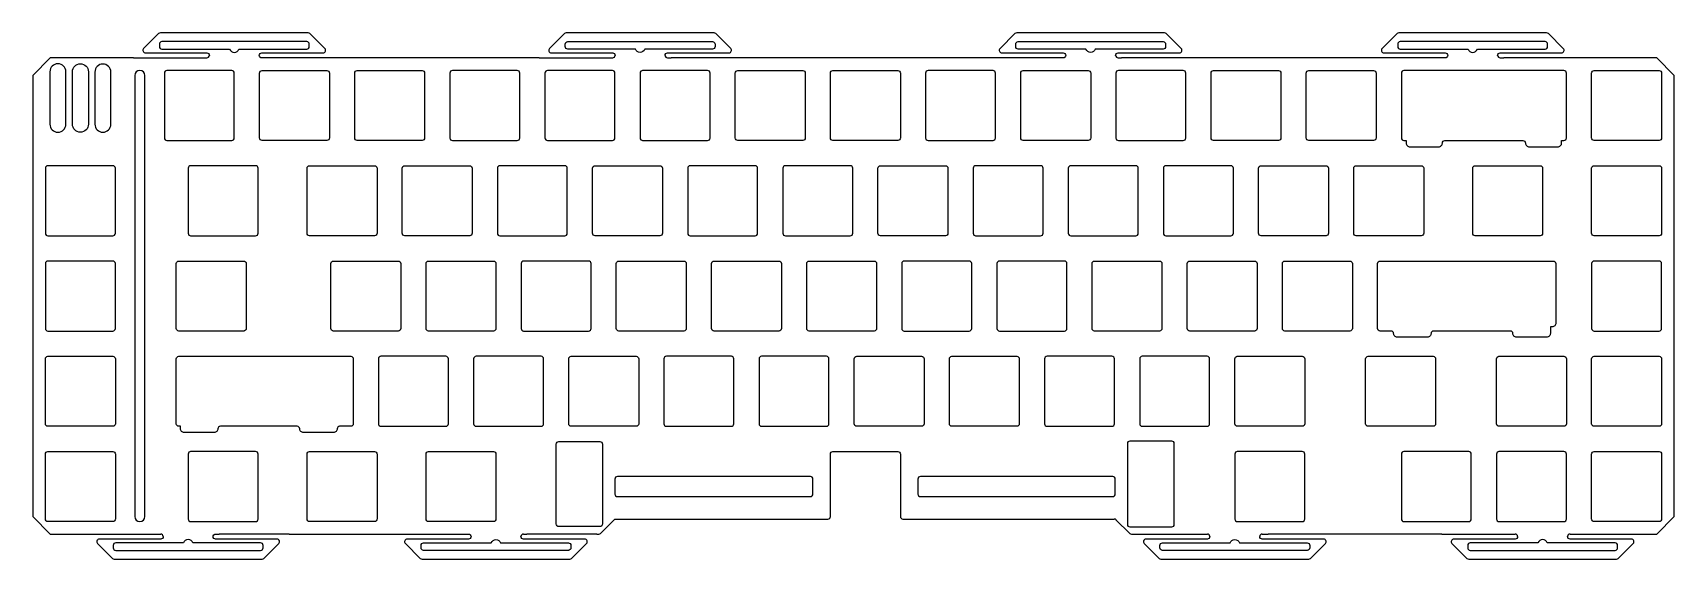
# Model space of a CAD drawing. Header units: millimetres. Extents: x 0 to 329, y 60 to 166.
import ezdxf

# ---------------------------------------------------------------- set-up
doc = ezdxf.new("R2010")
doc.units = ezdxf.units.MM
doc.header["$MEASUREMENT"] = 0

msp = doc.modelspace()

# ---------------------------------------------------------------- linework, layer by layer
at = {"linetype": 'Continuous'}
for p, q in [((20.13, 160.58), (34.84, 160.58)), ((60.54, 160.58), (46.54, 160.58)), ((101.38, 160.58), (116.09, 160.58)), ((127.09, 160.58), (127.79, 160.58)), ((141.79, 160.58), (127.79, 160.58)), ((217.29, 160.58), (217.99, 160.58)), ((231.99, 160.58), (217.99, 160.58)), ((293.77, 160.58), (294.48, 160.58)), ((308.48, 160.58), (294.48, 160.58)), ((190.11, 68.35), (216.51, 68.35)), ((10.89, 65.33), (25.6, 65.33)), ((51.31, 65.33), (37.31, 65.33)), ((51.31, 65.33), (37.31, 65.33)), ((98.23, 65.33), (98.93, 65.33)), ((112.93, 65.33), (98.93, 65.33)), ((112.93, 65.33), (98.93, 65.33)), ((220.44, 65.33), (235.15, 65.33)), ((246.15, 65.33), (247.35, 65.33)), ((282.07, 65.33), (247.35, 65.33)), ((282.07, 65.33), (296.77, 65.33)), ((307.77, 65.33), (307.98, 65.33))]:
    msp.add_line(p, q, dxfattribs=at)
for points in [[(46.54, 160.58), (45.84, 160.58, -0.414214), (45.34, 161.08), (45.34, 161.08, -0.41422), (45.84, 161.58), (58.13, 161.58, 0.668179), (58.48, 162.43), (55.48, 165.43, 0.198912), (55.13, 165.58), (25.54, 165.58, 0.198912), (25.19, 165.43), (22.19, 162.43, 0.668179), (22.54, 161.58), (34.13, 161.58)], [(126.59, 161.08), (126.59, 161.08, -0.414214), (127.09, 161.58), (139.38, 161.58, 0.668179), (139.73, 162.43), (136.73, 165.43, 0.198912), (136.38, 165.58), (106.79, 165.58, 0.198912), (106.44, 165.43), (103.44, 162.43, 0.668179), (103.79, 161.58), (115.38, 161.58)], [(216.79, 161.08), (216.79, 161.08, -0.4142), (217.29, 161.58), (229.58, 161.58, 0.668179), (229.93, 162.43), (226.93, 165.43, 0.198912), (226.58, 165.58), (196.99, 165.58, 0.198912), (196.64, 165.43), (193.64, 162.43, 0.668179), (193.99, 161.58), (206.29, 161.58, -0.414241), (206.79, 161.08), (206.79, 161.08, -0.414214), (206.29, 160.58), (191.58, 160.58)], [(294.47, 161.58), (306.07, 161.58, 0.668179), (306.42, 162.43), (303.42, 165.43, 0.198912), (303.07, 165.58), (273.48, 165.58, 0.198912), (273.13, 165.43), (270.13, 162.43, 0.668179), (270.48, 161.58), (282.77, 161.58, -0.414216), (283.27, 161.08), (283.27, 161.08, -0.414214), (282.77, 160.58), (268.07, 160.58)], [(34.13, 161.58), (34.84, 161.58, -0.414208), (35.34, 161.08), (35.34, 161.08)], [(115.38, 161.58), (116.09, 161.58, -0.414214), (116.59, 161.08), (116.59, 161.08)], [(293.27, 161.08), (293.27, 161.08, -0.414211), (293.77, 161.58), (294.47, 161.58)], [(304.41, 119.95, -0.414214), (304.91, 119.45), (304.91, 107.54, -0.414214), (304.16, 106.79), (303.82, 106.79), (303.82, 105.45, -0.414214), (303.07, 104.7), (297.07, 104.7, -0.414214), (296.32, 105.45), (296.32, 105.45, 0.414214), (295.82, 105.95), (280.44, 105.95, 0.414214), (279.94, 105.45), (279.94, 105.45, -0.414214), (279.19, 104.7), (273.19, 104.7, -0.414214), (272.44, 105.45), (272.44, 105.45, 0.414214), (271.94, 105.95), (269.73, 105.95, -0.414214), (269.23, 106.45), (269.23, 119.45, -0.414214), (269.73, 119.95), (290.66, 119.95), (304.41, 119.95)], [(143.49, 68.35), (159.19, 68.35, 0.414214), (159.69, 68.85), (159.69, 81.35, -0.414214), (160.19, 81.85), (173.19, 81.85, -0.414214), (173.69, 81.35), (173.69, 68.85, 0.414214), (174.19, 68.35), (190.11, 68.35)], [(112.93, 65.33), (113.31, 65.33, 0.198912), (113.66, 65.48), (116.39, 68.21, -0.198912), (116.74, 68.35), (143.49, 68.35)], [(216.86, 68.21), (219.6, 65.48, 0.198912), (219.95, 65.33), (220.44, 65.33)], [(26.1, 64.83), (26.1, 64.83, -0.414214), (25.6, 64.33), (13.31, 64.33, 0.668179), (12.95, 63.48), (15.95, 60.48, 0.198912), (16.31, 60.33), (45.89, 60.33, 0.198912), (46.25, 60.48), (49.25, 63.48, 0.668179), (48.89, 64.33), (37.31, 64.33)], [(37.31, 64.33), (36.6, 64.33, -0.414214), (36.1, 64.83), (36.1, 64.83, -0.414214), (36.6, 65.33), (37.31, 65.33)], [(72.52, 65.33), (87.23, 65.33, -0.414214), (87.73, 64.83), (87.73, 64.83, -0.414214), (87.23, 64.33), (74.93, 64.33, 0.668179), (74.58, 63.48), (77.58, 60.48, 0.198912), (77.93, 60.33), (107.52, 60.33, 0.198912), (107.87, 60.48), (110.87, 63.48, 0.668179), (110.52, 64.33), (98.93, 64.33)], [(98.93, 64.33), (98.23, 64.33, -0.414214), (97.73, 64.83), (97.73, 64.83)], [(235.65, 64.83), (235.65, 64.83, -0.414214), (235.15, 64.33), (222.86, 64.33, 0.668179), (222.5, 63.48), (225.5, 60.48, 0.198912), (225.86, 60.33), (255.44, 60.33, 0.198912), (255.8, 60.48), (258.8, 63.48, 0.668179), (258.44, 64.33), (247.35, 64.33)], [(247.35, 64.33), (246.15, 64.33, -0.414214), (245.65, 64.83), (245.65, 64.83)], [(297.27, 64.83), (297.27, 64.83, -0.414216), (296.77, 64.33), (284.48, 64.33, 0.668179), (284.13, 63.48), (287.13, 60.48, 0.198912), (287.48, 60.33), (317.07, 60.33, 0.198912), (317.42, 60.48), (320.42, 63.48, 0.668179), (320.07, 64.33), (307.98, 64.33)], [(307.98, 64.33), (307.77, 64.33, -0.414211), (307.27, 64.83), (307.27, 64.83)]]:
    msp.add_lwpolyline(points, format="xyb")
for points in [[(39.4, 162.33, 0.693889), (41.27, 162.33), (54.84, 162.33, 0.414214), (55.34, 162.83), (55.34, 163.33, 0.414214), (54.84, 163.83), (25.84, 163.83, 0.414214), (25.34, 163.33), (25.34, 162.83, 0.414214), (25.84, 162.33)], [(136.09, 162.33), (122.52, 162.33, -0.693889), (120.65, 162.33), (107.09, 162.33, -0.414214), (106.59, 162.83), (106.59, 163.33, -0.414214), (107.09, 163.83), (136.09, 163.83, -0.414214), (136.59, 163.33), (136.59, 162.83, -0.414214)], [(196.79, 162.83), (196.79, 163.33, -0.414214), (197.29, 163.83), (226.29, 163.83, -0.414214), (226.79, 163.33), (226.79, 162.83, -0.414214), (226.29, 162.33), (212.72, 162.33, -0.693889), (210.85, 162.33), (197.29, 162.33, -0.414214)], [(287.34, 162.33, 0.693889), (289.21, 162.33), (302.77, 162.33, 0.414214), (303.27, 162.83), (303.27, 163.33, 0.414214), (302.77, 163.83), (273.77, 163.83, 0.414214), (273.27, 163.33), (273.27, 162.83, 0.414214), (273.77, 162.33)], [(3.42, 147.31, 1), (6.62, 147.31), (6.62, 157.81, 1), (3.42, 157.81)], [(11.12, 157.81), (11.12, 147.31, -1), (7.92, 147.31), (7.92, 157.81, -1)], [(15.62, 157.75, 1), (12.42, 157.75), (12.42, 147.31, 1), (15.62, 147.31)], [(22.43, 157.05, 1), (20.43, 157.05), (20.43, 68.85, 1), (22.43, 68.85)], [(26.84, 158.05, 0.414214), (26.34, 157.55), (26.34, 144.55, 0.414214), (26.84, 144.05), (39.84, 144.05, 0.414214), (40.34, 144.55), (40.34, 157.55, 0.414214), (39.84, 158.05)], [(45.89, 158.05), (58.89, 158.05, -0.414214), (59.39, 157.55), (59.39, 144.55, -0.414214), (58.89, 144.05), (45.89, 144.05, -0.414214), (45.39, 144.55), (45.39, 157.55, -0.414214)], [(78.44, 157.55), (78.44, 144.55, -0.414214), (77.94, 144.05), (64.94, 144.05, -0.414214), (64.44, 144.55), (64.44, 157.55, -0.414214), (64.94, 158.05), (77.94, 158.05, -0.414214)], [(97.49, 157.55, 0.414214), (96.99, 158.05), (83.99, 158.05, 0.414214), (83.49, 157.55), (83.49, 144.55, 0.414214), (83.99, 144.05), (96.99, 144.05, 0.414214), (97.49, 144.55)], [(103.04, 158.05, 0.414214), (102.54, 157.55), (102.54, 144.55, 0.414214), (103.04, 144.05), (116.04, 144.05, 0.414214), (116.54, 144.55), (116.54, 157.55, 0.414214), (116.04, 158.05)], [(122.09, 158.05, 0.414214), (121.59, 157.55), (121.59, 144.55, 0.414214), (122.09, 144.05), (135.09, 144.05, 0.414214), (135.59, 144.55), (135.59, 157.55, 0.414214), (135.09, 158.05)], [(154.14, 144.05), (141.14, 144.05, -0.414214), (140.64, 144.55), (140.64, 157.55, -0.414214), (141.14, 158.05), (154.14, 158.05, -0.414214), (154.64, 157.55), (154.64, 144.55, -0.414214)], [(173.19, 144.05), (160.19, 144.05, -0.414214), (159.69, 144.55), (159.69, 157.55, -0.414214), (160.19, 158.05), (173.19, 158.05, -0.414214), (173.69, 157.55), (173.69, 144.55, -0.414214)], [(192.24, 144.05, 0.414214), (192.74, 144.55), (192.74, 157.55, 0.414214), (192.24, 158.05), (179.24, 158.05, 0.414214), (178.74, 157.55), (178.74, 144.55, 0.414214), (179.24, 144.05)], [(197.79, 144.55), (197.79, 157.55, -0.414214), (198.29, 158.05), (211.29, 158.05, -0.414214), (211.79, 157.55), (211.79, 144.55, -0.414214), (211.29, 144.05), (198.29, 144.05, -0.414214)], [(217.34, 158.05, 0.414214), (216.84, 157.55), (216.84, 144.55, 0.414214), (217.34, 144.05), (230.34, 144.05, 0.414214), (230.84, 144.55), (230.84, 157.55, 0.414214), (230.34, 158.05)], [(249.89, 157.55), (249.89, 144.55, -0.414214), (249.39, 144.05), (236.39, 144.05, -0.414214), (235.89, 144.55), (235.89, 157.55, -0.414214), (236.39, 158.05), (249.39, 158.05, -0.414214)], [(254.94, 144.55), (254.94, 157.55, -0.414214), (255.44, 158.05), (268.44, 158.05, -0.414214), (268.94, 157.55), (268.94, 144.55, -0.414214), (268.44, 144.05), (255.44, 144.05, -0.414214)], [(273.99, 144.55, 0.414214), (274.49, 144.05), (274.95, 144.05), (274.95, 143.55, 0.414214), (275.7, 142.8), (281.45, 142.8, 0.414214), (282.2, 143.55), (282.2, 143.55, -0.414214), (282.7, 144.05), (298.33, 144.05, -0.414214), (298.83, 143.55), (298.83, 143.55, 0.414214), (299.58, 142.8), (305.33, 142.8, 0.414214), (306.08, 143.55), (306.08, 144.05), (306.54, 144.05, 0.414214), (307.04, 144.55), (307.04, 157.55, 0.414214), (306.54, 158.05), (274.49, 158.05, 0.414214), (273.99, 157.55)], [(326.09, 157.55), (326.09, 144.55, -0.414214), (325.59, 144.05), (312.59, 144.05, -0.414214), (312.09, 144.55), (312.09, 157.55, -0.414214), (312.59, 158.05), (325.59, 158.05, -0.414214)], [(3.02, 139, 0.414214), (2.52, 138.5), (2.52, 125.5, 0.414214), (3.02, 125), (16.02, 125, 0.414214), (16.52, 125.5), (16.52, 138.5, 0.414214), (16.02, 139)], [(45.1, 138.5, 0.414214), (44.6, 139), (31.6, 139, 0.414214), (31.1, 138.5), (31.1, 125.5, 0.414214), (31.6, 125), (44.6, 125, 0.414214), (45.1, 125.5)], [(68.91, 138.5), (68.91, 125.5, -0.414214), (68.41, 125), (55.41, 125, -0.414214), (54.91, 125.5), (54.91, 138.5, -0.414214), (55.41, 139), (68.41, 139, -0.414214)], [(87.46, 125), (74.46, 125, -0.414214), (73.96, 125.5), (73.96, 138.5, -0.414214), (74.46, 139), (87.46, 139, -0.414214), (87.96, 138.5), (87.96, 125.5, -0.414214)], [(107.01, 138.5, 0.414214), (106.51, 139), (93.51, 139, 0.414214), (93.01, 138.5), (93.01, 125.5, 0.414214), (93.51, 125), (106.51, 125, 0.414214), (107.01, 125.5)], [(112.56, 139), (125.56, 139, -0.414214), (126.06, 138.5), (126.06, 125.5, -0.414214), (125.56, 125), (112.56, 125, -0.414214), (112.06, 125.5), (112.06, 138.5, -0.414214)], [(131.61, 139, 0.414214), (131.11, 138.5), (131.11, 125.5, 0.414214), (131.61, 125), (144.61, 125, 0.414214), (145.11, 125.5), (145.11, 138.5, 0.414214), (144.61, 139)], [(164.16, 138.5, 0.414214), (163.66, 139), (150.66, 139, 0.414214), (150.16, 138.5), (150.16, 125.5, 0.414214), (150.66, 125), (163.66, 125, 0.414214), (164.16, 125.5)], [(169.71, 139), (182.71, 139, -0.414214), (183.21, 138.5), (183.21, 125.5, -0.414214), (182.71, 125), (169.71, 125, -0.414214), (169.21, 125.5), (169.21, 138.5, -0.414214)], [(188.26, 125.5, 0.414214), (188.76, 125), (201.76, 125, 0.414214), (202.26, 125.5), (202.26, 138.5, 0.414214), (201.76, 139), (188.76, 139, 0.414214), (188.26, 138.5)], [(207.81, 139, 0.414214), (207.31, 138.5), (207.31, 125.5, 0.414214), (207.81, 125), (220.81, 125, 0.414214), (221.31, 125.5), (221.31, 138.5, 0.414214), (220.81, 139)], [(239.86, 125, 0.414214), (240.36, 125.5), (240.36, 138.5, 0.414214), (239.86, 139), (226.86, 139, 0.414214), (226.36, 138.5), (226.36, 125.5, 0.414214), (226.86, 125)], [(245.91, 139), (258.91, 139, -0.414214), (259.41, 138.5), (259.41, 125.5, -0.414214), (258.91, 125), (245.91, 125, -0.414214), (245.41, 125.5), (245.41, 138.5, -0.414214)], [(277.96, 125), (264.96, 125, -0.414214), (264.46, 125.5), (264.46, 138.5, -0.414214), (264.96, 139), (277.96, 139, -0.414214), (278.46, 138.5), (278.46, 125.5, -0.414214)], [(302.28, 138.5), (302.28, 125.5, -0.414214), (301.78, 125), (288.78, 125, -0.414214), (288.28, 125.5), (288.28, 138.5, -0.414214), (288.78, 139), (301.78, 139, -0.414214)], [(326.09, 138.5), (326.09, 125.5, -0.414214), (325.59, 125), (312.59, 125, -0.414214), (312.09, 125.5), (312.09, 138.5, -0.414214), (312.59, 139), (325.59, 139, -0.414214)], [(16.52, 119.45, 0.414214), (16.02, 119.95), (3.02, 119.95, 0.414214), (2.52, 119.45), (2.52, 106.45, 0.414214), (3.02, 105.95), (16.02, 105.95, 0.414214), (16.52, 106.45)], [(42.72, 119.45), (42.72, 106.45, -0.414214), (42.22, 105.95), (29.22, 105.95, -0.414214), (28.72, 106.45), (28.72, 119.45, -0.414214), (29.22, 119.95), (42.22, 119.95, -0.414214)], [(73.17, 105.95), (60.17, 105.95, -0.414214), (59.67, 106.45), (59.67, 119.45, -0.414214), (60.17, 119.95), (73.17, 119.95, -0.414214), (73.67, 119.45), (73.67, 106.45, -0.414214)], [(92.22, 105.95), (79.22, 105.95, -0.414214), (78.72, 106.45), (78.72, 119.45, -0.414214), (79.22, 119.95), (92.22, 119.95, -0.414214), (92.72, 119.45), (92.72, 106.45, -0.414214)], [(98.27, 119.95, 0.414214), (97.77, 119.45), (97.77, 106.45, 0.414214), (98.27, 105.95), (111.28, 105.95, 0.414214), (111.78, 106.45), (111.78, 119.45, 0.414214), (111.28, 119.95)], [(130.82, 119.45), (130.82, 106.45, -0.414214), (130.32, 105.95), (117.33, 105.95, -0.414214), (116.82, 106.45), (116.82, 119.45, -0.414214), (117.33, 119.95), (130.32, 119.95, -0.414214)], [(149.88, 119.45), (149.88, 106.45, -0.414214), (149.37, 105.95), (136.38, 105.95, -0.414214), (135.88, 106.45), (135.88, 119.45, -0.414214), (136.38, 119.95), (149.37, 119.95, -0.414214)], [(155.42, 119.95), (168.42, 119.95, -0.414214), (168.92, 119.45), (168.92, 106.45, -0.414214), (168.42, 105.95), (155.42, 105.95, -0.414214), (154.93, 106.45), (154.93, 119.45, -0.414214)], [(187.47, 105.95, 0.414214), (187.97, 106.45), (187.97, 119.45, 0.414214), (187.47, 119.95), (174.47, 119.95, 0.414214), (173.97, 119.45), (173.97, 106.45, 0.414214), (174.47, 105.95)], [(193.53, 119.95, 0.414214), (193.03, 119.45), (193.03, 106.45, 0.414214), (193.53, 105.95), (206.53, 105.95, 0.414214), (207.03, 106.45), (207.03, 119.45, 0.414214), (206.53, 119.95)], [(212.57, 119.95), (225.57, 119.95, -0.414214), (226.07, 119.45), (226.07, 106.45, -0.414214), (225.57, 105.95), (212.57, 105.95, -0.414214), (212.07, 106.45), (212.07, 119.45, -0.414214)], [(244.62, 105.95), (231.62, 105.95, -0.414214), (231.12, 106.45), (231.12, 119.45, -0.414214), (231.62, 119.95), (244.62, 119.95, -0.414214), (245.12, 119.45), (245.12, 106.45, -0.414214)], [(263.68, 105.95), (250.68, 105.95, -0.414214), (250.18, 106.45), (250.18, 119.45, -0.414214), (250.68, 119.95), (263.68, 119.95, -0.414214), (264.18, 119.45), (264.18, 106.45, -0.414214)], [(312.09, 106.45, 0.414214), (312.59, 105.95), (325.59, 105.95, 0.414214), (326.09, 106.45), (326.09, 119.45, 0.414214), (325.59, 119.95), (312.59, 119.95, 0.414214), (312.09, 119.45)], [(3.02, 100.9), (16.02, 100.9, -0.414214), (16.52, 100.4), (16.52, 87.4, -0.414214), (16.02, 86.9), (3.02, 86.9, -0.414214), (2.52, 87.4), (2.52, 100.4, -0.414214)], [(60.18, 85.65), (54.18, 85.65, -0.414214), (53.43, 86.4), (53.43, 86.4, 0.414214), (52.93, 86.9), (37.56, 86.9, 0.414214), (37.06, 86.4), (37.06, 86.4, -0.414214), (36.31, 85.65), (30.31, 85.65, -0.414214), (29.56, 86.4), (29.56, 86.9), (29.22, 86.9, -0.414214), (28.72, 87.4), (28.72, 100.4, -0.414214), (29.22, 100.9), (63.65, 100.9, -0.414214), (64.15, 100.4), (64.15, 87.4, -0.414214), (63.65, 86.9), (61.43, 86.9, 0.414214), (60.93, 86.4), (60.93, 86.4, -0.414214)], [(69.7, 100.9, 0.414214), (69.2, 100.4), (69.2, 87.4, 0.414214), (69.7, 86.9), (82.7, 86.9, 0.414214), (83.2, 87.4), (83.2, 100.4, 0.414214), (82.7, 100.9)], [(88.75, 100.9, 0.414214), (88.25, 100.4), (88.25, 87.4, 0.414214), (88.75, 86.9), (101.75, 86.9, 0.414214), (102.25, 87.4), (102.25, 100.4, 0.414214), (101.75, 100.9)], [(107.8, 100.9), (120.8, 100.9, -0.414214), (121.3, 100.4), (121.3, 87.4, -0.414214), (120.8, 86.9), (107.8, 86.9, -0.414214), (107.3, 87.4), (107.3, 100.4, -0.414214)], [(140.35, 100.4, 0.414214), (139.85, 100.9), (126.85, 100.9, 0.414214), (126.35, 100.4), (126.35, 87.4, 0.414214), (126.85, 86.9), (139.85, 86.9, 0.414214), (140.35, 87.4)], [(159.4, 100.4, 0.414214), (158.9, 100.9), (145.9, 100.9, 0.414214), (145.4, 100.4), (145.4, 87.4, 0.414214), (145.9, 86.9), (158.9, 86.9, 0.414214), (159.4, 87.4)], [(164.95, 100.9), (177.95, 100.9, -0.414214), (178.45, 100.4), (178.45, 87.4, -0.414214), (177.95, 86.9), (164.95, 86.9, -0.414214), (164.45, 87.4), (164.45, 100.4, -0.414214)], [(184, 100.9), (197, 100.9, -0.414214), (197.5, 100.4), (197.5, 87.4, -0.414214), (197, 86.9), (184, 86.9, -0.414214), (183.5, 87.4), (183.5, 100.4, -0.414214)], [(203.05, 100.9, 0.414214), (202.55, 100.4), (202.55, 87.4, 0.414214), (203.05, 86.9), (216.05, 86.9, 0.414214), (216.55, 87.4), (216.55, 100.4, 0.414214), (216.05, 100.9)], [(222.1, 100.9, 0.414214), (221.6, 100.4), (221.6, 87.4, 0.414214), (222.1, 86.9), (235.1, 86.9, 0.414214), (235.6, 87.4), (235.6, 100.4, 0.414214), (235.1, 100.9)], [(254.65, 100.4), (254.65, 87.4, -0.414214), (254.15, 86.9), (241.15, 86.9, -0.414214), (240.65, 87.4), (240.65, 100.4, -0.414214), (241.15, 100.9), (254.15, 100.9, -0.414214)], [(267.34, 100.9), (280.34, 100.9, -0.414214), (280.84, 100.4), (280.84, 87.4, -0.414214), (280.34, 86.9), (267.34, 86.9, -0.414214), (266.84, 87.4), (266.84, 100.4, -0.414214)], [(307.04, 100.4), (307.04, 87.4, -0.414214), (306.54, 86.9), (293.54, 86.9, -0.414214), (293.04, 87.4), (293.04, 100.4, -0.414214), (293.54, 100.9), (306.54, 100.9, -0.414214)], [(312.59, 100.9), (325.59, 100.9, -0.414214), (326.09, 100.4), (326.09, 87.4, -0.414214), (325.59, 86.9), (312.59, 86.9, -0.414214), (312.09, 87.4), (312.09, 100.4, -0.414214)], [(104.8, 67.35), (104.8, 83.35, -0.414214), (105.3, 83.85), (113.54, 83.85, -0.414214), (114.04, 83.35), (114.04, 67.35, -0.414214), (113.54, 66.85), (105.3, 66.85, -0.414214)], [(228.46, 67.35), (228.46, 67.23, -0.414214), (227.96, 66.73), (219.72, 66.73, -0.414214), (219.22, 67.23), (219.22, 83.47, -0.414214), (219.72, 83.97), (227.96, 83.97, -0.414214), (228.46, 83.47)], [(16.52, 81.35), (16.52, 68.35, -0.414214), (16.02, 67.85), (3.02, 67.85, -0.414214), (2.52, 68.35), (2.52, 81.35, -0.414214), (3.02, 81.85), (16.02, 81.85, -0.414214)], [(31.6, 67.85), (44.6, 67.85, 0.414214), (45.1, 68.35), (45.1, 81.35, 0.414214), (44.6, 81.85), (31.6, 81.85, 0.414214), (31.1, 81.35), (31.1, 68.35, 0.414214)], [(54.91, 68.35), (54.91, 81.35, -0.414214), (55.41, 81.85), (68.41, 81.85, -0.414214), (68.91, 81.35), (68.91, 68.35, -0.414214), (68.41, 67.85), (55.41, 67.85, -0.414214)], [(78.72, 68.35), (78.72, 81.35, -0.414214), (79.22, 81.85), (92.22, 81.85, -0.414214), (92.72, 81.35), (92.72, 68.35, -0.414214), (92.22, 67.85), (79.22, 67.85, -0.414214)], [(254.65, 68.35), (254.65, 81.35, 0.414214), (254.15, 81.85), (241.15, 81.85, 0.414214), (240.65, 81.35), (240.65, 68.35, 0.414214), (241.15, 67.85), (254.15, 67.85, 0.414214)], [(273.99, 68.35, 0.414214), (274.49, 67.85), (287.49, 67.85, 0.414214), (287.99, 68.35), (287.99, 81.35, 0.414214), (287.49, 81.85), (274.49, 81.85, 0.414214), (273.99, 81.35)], [(293.04, 68.35, 0.414214), (293.54, 67.85), (306.54, 67.85, 0.414214), (307.04, 68.35), (307.04, 81.35, 0.414214), (306.54, 81.85), (293.54, 81.85, 0.414214), (293.04, 81.35)], [(312.59, 81.85), (325.59, 81.85, -0.414214), (326.09, 81.35), (326.09, 68.35, -0.414214), (325.59, 67.85), (312.59, 67.85, -0.414214), (312.09, 68.35), (312.09, 81.35, -0.414214)], [(32.04, 63.58, 0.693889), (30.16, 63.58), (16.6, 63.58, 0.414214), (16.1, 63.08), (16.1, 62.58, 0.414214), (16.6, 62.08), (45.6, 62.08, 0.414214), (46.1, 62.58), (46.1, 63.08, 0.414214), (45.6, 63.58)], [(78.23, 63.58), (91.79, 63.58, -0.693889), (93.66, 63.58), (107.22, 63.58, -0.414214), (107.72, 63.08), (107.72, 62.58, -0.414214), (107.22, 62.08), (78.23, 62.08, -0.414214), (77.73, 62.58), (77.73, 63.08, -0.414214)], [(226.15, 63.58), (239.71, 63.58, -0.693889), (241.59, 63.58), (255.15, 63.58, -0.414214), (255.65, 63.08), (255.65, 62.58, -0.414214), (255.15, 62.08), (226.15, 62.08, -0.414214), (225.65, 62.58), (225.65, 63.08, -0.414214)], [(303.21, 63.58, 0.693889), (301.34, 63.58), (287.78, 63.58, 0.414214), (287.28, 63.08), (287.28, 62.58, 0.414214), (287.78, 62.08), (316.78, 62.08, 0.414214), (317.28, 62.58), (317.28, 63.08, 0.414214), (316.78, 63.58)]]:
    msp.add_lwpolyline(points, format="xyb", close=True)
for points in [[(20.13, 160.58), (3.5, 160.58), (0, 157.08), (0, 68.83), (3.5, 65.33), (10.89, 65.33)], [(101.38, 160.58), (60.54, 160.58)], [(191.58, 160.58), (141.79, 160.58)], [(268.07, 160.58), (231.99, 160.58)], [(307.98, 65.33), (325.11, 65.33), (328.61, 68.83), (328.61, 157.08), (325.11, 160.58), (308.48, 160.58)], [(51.31, 65.33), (72.52, 65.33)]]:
    msp.add_lwpolyline(points)
for points in [[(117.04, 72.85), (155.69, 72.85, 0.414214), (156.19, 73.35), (156.19, 76.35, 0.414214), (155.69, 76.85), (117.04, 76.85, 0.414214), (116.54, 76.35), (116.54, 73.35, 0.414214)], [(177.69, 72.85), (216.22, 72.85, 0.414214), (216.72, 73.35), (216.72, 76.35, 0.414214), (216.22, 76.85), (177.69, 76.85, 0.414214), (177.19, 76.35), (177.19, 73.35, 0.414214)]]:
    msp.add_lwpolyline(points, format="xyb", close=True, dxfattribs=at)
for centre, start, end in [((34.84, 161.08), 270, 0), ((116.09, 161.08), 270, 0), ((127.09, 161.08), 180, 270), ((217.29, 161.08), 180, 270), ((293.77, 161.08), 180, 270), ((216.51, 67.85), 45, 90), ((25.6, 64.83), 0, 90), ((98.23, 64.83), 90, 180), ((235.15, 64.83), 0, 90), ((246.15, 64.83), 90, 180), ((296.77, 64.83), 0, 90), ((307.77, 64.83), 90, 180)]:
    msp.add_arc(centre, 0.5, start, end, dxfattribs=at)

doc.saveas('drawing.dxf')
